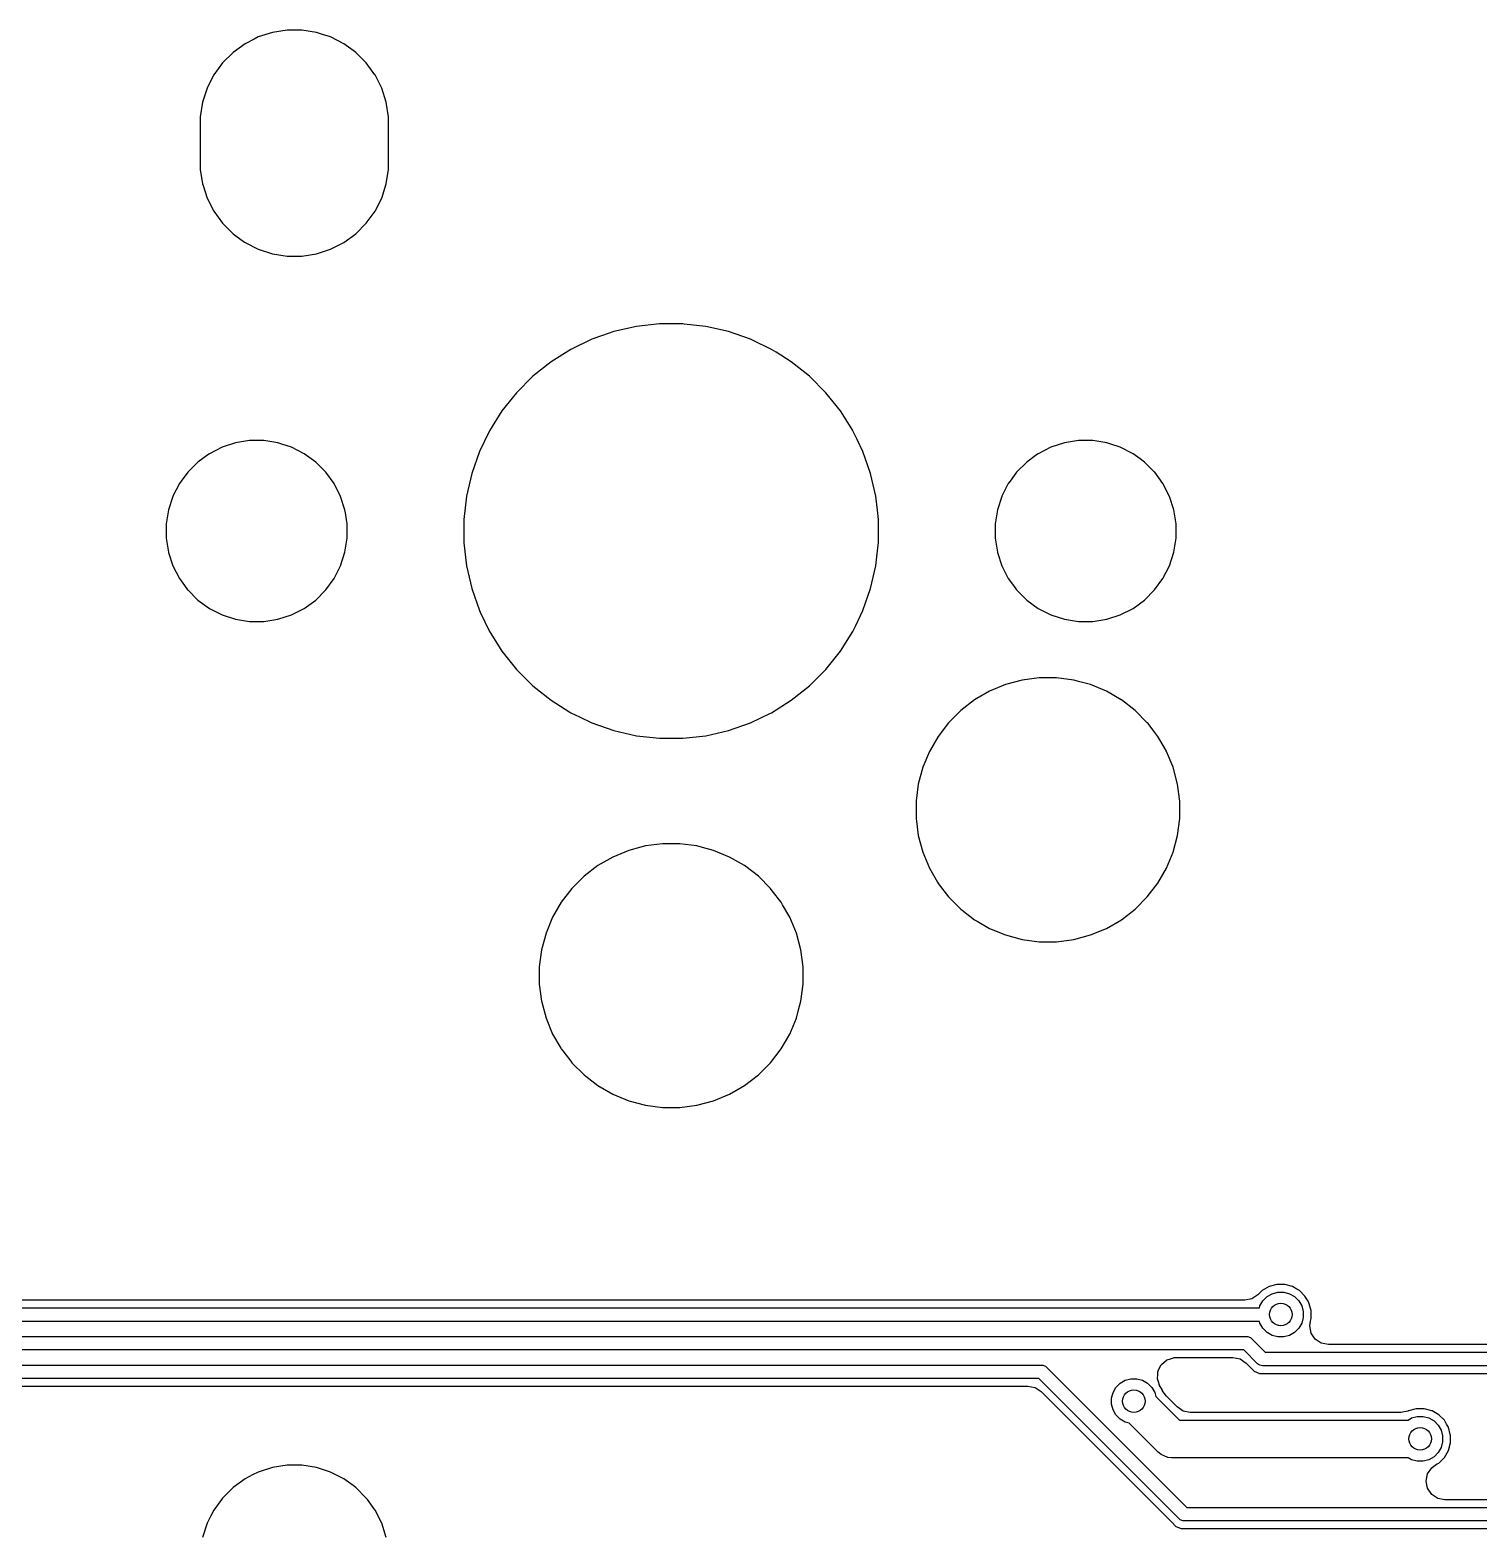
# Model space of a CAD drawing. Header units: inches. Extents: x 2.6 to 14.2, y -7.9 to -3.5.
# Drawn here: x 11.933 to 12.69, y -5.426 to -4.64 of the extents above; entities that cross this region are included whole.
import ezdxf

# ---------------------------------------------------------------- set-up
doc = ezdxf.new("R2010")
doc.units = ezdxf.units.IN
doc.header["$MEASUREMENT"] = 0
doc.layers.add('B.Cu', color=153, linetype='CONTINUOUS', true_color=0x4d7fc4)

msp = doc.modelspace()

# ---------------------------------------------------------------- linework, layer by layer
at = {"layer": 'B.Cu', "linetype": 'CONTINUOUS'}
for p, q in [((12.05989, -4.64155), (12.05252, -4.64394)), ((12.06755, -4.64033), (12.05989, -4.64155)), ((12.0753, -4.64033), (12.06755, -4.64033)), ((12.06755, -4.64033), (12.06755, -4.64033)), ((12.06755, -4.64033), (12.06755, -4.64033)), ((12.08295, -4.64155), (12.0753, -4.64033)), ((12.0753, -4.64033), (12.0753, -4.64033)), ((12.0753, -4.64033), (12.0753, -4.64033)), ((12.0861, -4.64257), (12.08295, -4.64155)), ((12.08295, -4.64155), (12.08295, -4.64155)), ((12.08295, -4.64155), (12.08295, -4.64155)), ((12.04562, -4.64746), (12.03935, -4.65201)), ((12.0504, -4.64502), (12.04562, -4.64746)), ((12.04562, -4.64746), (12.04562, -4.64746)), ((12.04562, -4.64746), (12.04562, -4.64746)), ((12.04562, -4.64746), (12.04562, -4.64746)), ((12.05252, -4.64394), (12.0504, -4.64502)), ((12.05252, -4.64394), (12.05252, -4.64394)), ((12.09032, -4.64394), (12.0861, -4.64257)), ((12.09723, -4.64746), (12.09032, -4.64394)), ((12.09032, -4.64394), (12.09032, -4.64394)), ((12.09032, -4.64394), (12.09032, -4.64394)), ((12.09032, -4.64394), (12.09032, -4.64394)), ((12.10208, -4.65098), (12.09723, -4.64746)), ((12.09723, -4.64746), (12.09723, -4.64746)), ((12.09723, -4.64746), (12.09723, -4.64746)), ((12.03935, -4.65201), (12.03387, -4.65749)), ((12.1035, -4.65201), (12.10208, -4.65098)), ((12.10897, -4.65749), (12.1035, -4.65201)), ((12.02932, -4.66376), (12.02763, -4.66708)), ((12.03387, -4.65749), (12.02932, -4.66376)), ((12.02932, -4.66376), (12.02932, -4.66376)), ((12.02932, -4.66376), (12.02932, -4.66376)), ((12.02932, -4.66376), (12.02932, -4.66376)), ((12.11351, -4.66373), (12.10897, -4.65749)), ((12.10897, -4.65749), (12.10897, -4.65749)), ((12.11353, -4.66376), (12.11351, -4.66373)), ((12.11705, -4.67067), (12.11353, -4.66376)), ((12.0258, -4.67067), (12.0234, -4.67804)), ((12.02763, -4.66708), (12.0258, -4.67067)), ((12.0258, -4.67067), (12.0258, -4.67067)), ((12.11944, -4.67804), (12.11705, -4.67067)), ((12.0234, -4.67804), (12.02219, -4.68569)), ((12.12065, -4.68569), (12.11944, -4.67804)), ((12.02219, -4.68569), (12.02219, -4.68569)), ((12.02219, -4.68569), (12.02219, -4.71313)), ((12.12065, -4.71313), (12.12065, -4.68569)), ((12.02219, -4.71313), (12.02219, -4.71313)), ((12.02219, -4.71313), (12.0234, -4.72078)), ((12.11944, -4.72078), (12.12065, -4.71313)), ((12.0234, -4.72078), (12.0234, -4.72078)), ((12.0234, -4.72078), (12.02368, -4.72164)), ((12.02368, -4.72164), (12.02579, -4.72812)), ((12.02579, -4.72812), (12.0258, -4.72815)), ((12.11705, -4.72815), (12.11944, -4.72078)), ((12.0258, -4.72815), (12.02932, -4.73506)), ((12.02932, -4.73506), (12.02932, -4.73506)), ((12.02932, -4.73506), (12.02932, -4.73506)), ((12.02932, -4.73506), (12.03385, -4.74129)), ((12.10897, -4.74132), (12.11353, -4.73506)), ((12.11353, -4.73506), (12.11705, -4.72815)), ((12.03385, -4.74129), (12.03387, -4.74132)), ((12.03387, -4.74132), (12.03935, -4.7468)), ((12.1035, -4.7468), (12.10897, -4.74132)), ((12.03935, -4.7468), (12.04075, -4.74782)), ((12.04075, -4.74782), (12.04537, -4.75118)), ((12.04537, -4.75118), (12.04562, -4.75136)), ((12.04562, -4.75136), (12.05252, -4.75488)), ((12.09032, -4.75488), (12.09723, -4.75136)), ((12.09723, -4.75136), (12.1035, -4.7468)), ((12.05252, -4.75488), (12.05989, -4.75727)), ((12.05989, -4.75727), (12.06755, -4.75848)), ((12.06755, -4.75848), (12.06755, -4.75848)), ((12.06755, -4.75848), (12.0753, -4.75848)), ((12.0753, -4.75848), (12.08295, -4.75727)), ((12.0753, -4.75848), (12.0753, -4.75848)), ((12.08295, -4.75727), (12.09032, -4.75488)), ((12.23825, -4.79795), (12.23242, -4.79998)), ((12.25011, -4.79524), (12.23825, -4.79795)), ((12.26219, -4.79388), (12.25011, -4.79524)), ((12.27435, -4.79388), (12.26219, -4.79388)), ((12.26219, -4.79388), (12.26219, -4.79388)), ((12.27508, -4.79396), (12.27435, -4.79388)), ((12.27435, -4.79388), (12.27435, -4.79388)), ((12.28644, -4.79524), (12.27508, -4.79396)), ((12.2983, -4.79795), (12.28644, -4.79524)), ((12.30978, -4.80196), (12.2983, -4.79795)), ((12.2983, -4.79795), (12.2983, -4.79795)), ((12.2983, -4.79795), (12.2983, -4.79795)), ((12.22677, -4.80196), (12.21581, -4.80724)), ((12.23242, -4.79998), (12.22677, -4.80196)), ((12.22677, -4.80196), (12.22677, -4.80196)), ((12.22677, -4.80196), (12.22677, -4.80196)), ((12.3107, -4.80241), (12.30978, -4.80196)), ((12.32074, -4.80724), (12.3107, -4.80241)), ((12.3107, -4.80241), (12.3107, -4.80241)), ((12.20551, -4.81371), (12.196, -4.82129)), ((12.21581, -4.80724), (12.20551, -4.81371)), ((12.20551, -4.81371), (12.20551, -4.81371)), ((12.32311, -4.80873), (12.32074, -4.80724)), ((12.33103, -4.81371), (12.32311, -4.80873)), ((12.34054, -4.82129), (12.33103, -4.81371)), ((12.196, -4.82129), (12.1874, -4.82989)), ((12.196, -4.82129), (12.196, -4.82129)), ((12.34914, -4.82989), (12.34054, -4.82129)), ((12.1874, -4.82989), (12.17982, -4.8394)), ((12.1874, -4.82989), (12.1874, -4.82989)), ((12.35673, -4.8394), (12.34914, -4.82989)), ((12.17982, -4.8394), (12.17335, -4.8497)), ((12.17982, -4.8394), (12.17982, -4.8394)), ((12.36318, -4.84967), (12.35673, -4.8394)), ((12.17335, -4.8497), (12.16807, -4.86066)), ((12.3632, -4.8497), (12.36318, -4.84967)), ((12.36542, -4.85431), (12.3632, -4.8497)), ((12.03359, -4.85836), (12.02697, -4.86174)), ((12.04067, -4.85607), (12.03359, -4.85836)), ((12.03359, -4.85836), (12.03359, -4.85836)), ((12.03359, -4.85836), (12.03359, -4.85836)), ((12.04802, -4.8549), (12.04067, -4.85607)), ((12.05546, -4.8549), (12.04802, -4.8549)), ((12.04802, -4.8549), (12.04802, -4.8549)), ((12.04802, -4.8549), (12.04802, -4.8549)), ((12.0628, -4.85607), (12.05546, -4.8549)), ((12.05546, -4.8549), (12.05546, -4.8549)), ((12.05546, -4.8549), (12.05546, -4.8549)), ((12.0628, -4.85607), (12.0628, -4.85607)), ((12.0628, -4.85607), (12.0628, -4.85607)), ((12.06485, -4.85673), (12.0628, -4.85607)), ((12.06988, -4.85836), (12.06485, -4.85673)), ((12.07651, -4.86174), (12.06988, -4.85836)), ((12.06988, -4.85836), (12.06988, -4.85836)), ((12.06988, -4.85836), (12.06988, -4.85836)), ((12.16807, -4.86066), (12.16405, -4.87214)), ((12.16807, -4.86066), (12.16807, -4.86066)), ((12.36848, -4.86066), (12.36542, -4.85431)), ((12.37249, -4.87214), (12.36848, -4.86066)), ((12.46667, -4.85836), (12.46004, -4.86174)), ((12.47374, -4.85607), (12.46667, -4.85836)), ((12.46667, -4.85836), (12.46667, -4.85836)), ((12.46667, -4.85836), (12.46667, -4.85836)), ((12.48109, -4.8549), (12.47374, -4.85607)), ((12.48853, -4.8549), (12.48109, -4.8549)), ((12.48109, -4.8549), (12.48109, -4.8549)), ((12.48109, -4.8549), (12.48109, -4.8549)), ((12.49588, -4.85607), (12.48853, -4.8549)), ((12.48853, -4.8549), (12.48853, -4.8549)), ((12.48853, -4.8549), (12.48853, -4.8549)), ((12.49792, -4.85673), (12.49588, -4.85607)), ((12.49588, -4.85607), (12.49588, -4.85607)), ((12.49588, -4.85607), (12.49588, -4.85607)), ((12.50295, -4.85836), (12.49792, -4.85673)), ((12.50958, -4.86174), (12.50295, -4.85836)), ((12.50295, -4.85836), (12.50295, -4.85836)), ((12.50295, -4.85836), (12.50295, -4.85836)), ((12.02095, -4.86611), (12.01569, -4.87138)), ((12.02614, -4.86234), (12.02095, -4.86611)), ((12.02697, -4.86174), (12.02614, -4.86234)), ((12.08024, -4.86445), (12.07651, -4.86174)), ((12.08253, -4.86611), (12.08024, -4.86445)), ((12.08779, -4.87138), (12.08253, -4.86611)), ((12.08253, -4.86611), (12.08253, -4.86611)), ((12.08253, -4.86611), (12.08253, -4.86611)), ((12.45402, -4.86611), (12.44876, -4.87138)), ((12.45921, -4.86234), (12.45402, -4.86611)), ((12.46004, -4.86174), (12.45921, -4.86234)), ((12.51331, -4.86445), (12.50958, -4.86174)), ((12.5156, -4.86611), (12.51331, -4.86445)), ((12.52086, -4.87138), (12.5156, -4.86611)), ((12.5156, -4.86611), (12.5156, -4.86611)), ((12.5156, -4.86611), (12.5156, -4.86611)), ((12.01229, -4.87605), (12.01131, -4.87739)), ((12.01569, -4.87138), (12.01229, -4.87605)), ((12.08783, -4.87143), (12.08779, -4.87138)), ((12.08779, -4.87138), (12.08779, -4.87138)), ((12.08779, -4.87138), (12.08779, -4.87138)), ((12.09216, -4.87739), (12.08783, -4.87143)), ((12.16405, -4.87214), (12.16135, -4.884)), ((12.3752, -4.884), (12.37249, -4.87214)), ((12.44536, -4.87605), (12.44438, -4.87739)), ((12.44876, -4.87138), (12.44536, -4.87605)), ((12.5209, -4.87143), (12.52086, -4.87138)), ((12.52086, -4.87138), (12.52086, -4.87138)), ((12.52086, -4.87138), (12.52086, -4.87138)), ((12.52523, -4.87739), (12.5209, -4.87143)), ((12.00794, -4.88402), (12.00564, -4.8911)), ((12.00795, -4.88399), (12.00794, -4.88402)), ((12.01131, -4.87739), (12.00795, -4.88399)), ((12.09554, -4.88402), (12.09216, -4.87739)), ((12.09784, -4.8911), (12.09554, -4.88402)), ((12.16135, -4.884), (12.15999, -4.89608)), ((12.37601, -4.89116), (12.3752, -4.884)), ((12.44101, -4.88402), (12.43871, -4.8911)), ((12.44102, -4.88399), (12.44101, -4.88402)), ((12.44438, -4.87739), (12.44102, -4.88399)), ((12.52861, -4.88402), (12.52523, -4.87739)), ((12.53091, -4.8911), (12.52861, -4.88402)), ((12.00564, -4.8911), (12.00447, -4.89845)), ((12.09807, -4.89255), (12.09784, -4.8911)), ((12.09863, -4.89608), (12.09807, -4.89255)), ((12.37656, -4.89608), (12.37601, -4.89116)), ((12.43871, -4.8911), (12.43754, -4.89845)), ((12.53207, -4.89845), (12.53091, -4.8911)), ((12.00447, -4.89845), (12.00447, -4.89845)), ((12.00447, -4.89845), (12.00447, -4.90588)), ((12.09883, -4.89734), (12.09863, -4.89608)), ((12.09893, -4.898), (12.09883, -4.89734)), ((12.099, -4.89845), (12.09893, -4.898)), ((12.099, -4.90589), (12.099, -4.89845)), ((12.15999, -4.89608), (12.15999, -4.90825)), ((12.37656, -4.89845), (12.37656, -4.89608)), ((12.37656, -4.89608), (12.37656, -4.89608)), ((12.37656, -4.90825), (12.37656, -4.89845)), ((12.43754, -4.89845), (12.43754, -4.89845)), ((12.43754, -4.89845), (12.43754, -4.90588)), ((12.53207, -4.90589), (12.53207, -4.89845)), ((12.00447, -4.90588), (12.00447, -4.90589)), ((12.00447, -4.90589), (12.00564, -4.91323)), ((12.09784, -4.91323), (12.099, -4.90589)), ((12.15999, -4.90825), (12.16135, -4.92033)), ((12.37627, -4.91087), (12.37656, -4.90825)), ((12.37656, -4.90825), (12.37656, -4.90825)), ((12.43754, -4.90588), (12.43754, -4.90589)), ((12.43754, -4.90589), (12.43871, -4.91323)), ((12.53091, -4.91323), (12.53207, -4.90589)), ((12.00564, -4.91323), (12.00564, -4.91323)), ((12.00564, -4.91323), (12.00567, -4.91332)), ((12.00567, -4.91332), (12.00793, -4.92028)), ((12.09554, -4.92031), (12.09784, -4.91323)), ((12.3752, -4.92033), (12.37627, -4.91087)), ((12.43871, -4.91323), (12.43871, -4.91323)), ((12.43871, -4.91323), (12.43874, -4.91332)), ((12.43874, -4.91332), (12.441, -4.92028)), ((12.52861, -4.92031), (12.53091, -4.91323)), ((12.00793, -4.92028), (12.00794, -4.92031)), ((12.00794, -4.92031), (12.01131, -4.92694)), ((12.09216, -4.92694), (12.09554, -4.92031)), ((12.16135, -4.92033), (12.16405, -4.93216)), ((12.37249, -4.93219), (12.3752, -4.92033)), ((12.441, -4.92028), (12.44101, -4.92031)), ((12.44101, -4.92031), (12.44438, -4.92694)), ((12.52523, -4.92694), (12.52861, -4.92031)), ((12.01131, -4.92694), (12.01403, -4.93067)), ((12.01403, -4.93067), (12.01558, -4.93281)), ((12.08779, -4.93296), (12.09216, -4.92694)), ((12.16405, -4.93216), (12.16405, -4.93219)), ((12.16405, -4.93219), (12.16807, -4.94367)), ((12.36848, -4.94367), (12.37249, -4.93219)), ((12.44438, -4.92694), (12.4471, -4.93067)), ((12.4471, -4.93067), (12.44865, -4.93281)), ((12.52086, -4.93296), (12.52523, -4.92694)), ((12.01558, -4.93281), (12.01569, -4.93296)), ((12.01569, -4.93296), (12.02095, -4.93822)), ((12.02095, -4.93822), (12.02697, -4.94259)), ((12.07651, -4.94259), (12.08253, -4.93822)), ((12.08253, -4.93822), (12.08779, -4.93296)), ((12.44865, -4.93281), (12.44876, -4.93296)), ((12.44876, -4.93296), (12.45402, -4.93822)), ((12.45402, -4.93822), (12.46004, -4.94259)), ((12.50958, -4.94259), (12.5156, -4.93822)), ((12.5156, -4.93822), (12.52086, -4.93296)), ((12.02697, -4.94259), (12.03359, -4.94597)), ((12.03359, -4.94597), (12.04067, -4.94827)), ((12.0628, -4.94827), (12.06988, -4.94597)), ((12.06988, -4.94597), (12.07651, -4.94259)), ((12.16807, -4.94367), (12.16852, -4.9446)), ((12.16852, -4.9446), (12.17335, -4.95463)), ((12.36467, -4.95158), (12.36848, -4.94367)), ((12.46004, -4.94259), (12.46667, -4.94597)), ((12.46667, -4.94597), (12.47374, -4.94827)), ((12.49588, -4.94827), (12.50295, -4.94597)), ((12.50295, -4.94597), (12.50958, -4.94259)), ((12.04067, -4.94827), (12.04802, -4.94943)), ((12.04802, -4.94943), (12.04802, -4.94943)), ((12.04802, -4.94943), (12.05546, -4.94943)), ((12.05546, -4.94943), (12.0628, -4.94827)), ((12.05546, -4.94943), (12.05546, -4.94943)), ((12.17335, -4.95463), (12.17398, -4.95564)), ((12.17398, -4.95564), (12.17982, -4.96493)), ((12.35673, -4.96493), (12.3632, -4.95463)), ((12.3632, -4.95463), (12.36321, -4.9546)), ((12.36321, -4.9546), (12.36467, -4.95158)), ((12.47374, -4.94827), (12.48109, -4.94943)), ((12.48109, -4.94943), (12.48109, -4.94943)), ((12.48109, -4.94943), (12.48853, -4.94943)), ((12.48853, -4.94943), (12.49588, -4.94827)), ((12.48853, -4.94943), (12.48853, -4.94943)), ((12.17982, -4.96493), (12.1874, -4.97444)), ((12.34914, -4.97444), (12.35673, -4.96493)), ((12.1874, -4.97444), (12.196, -4.98304)), ((12.34054, -4.98304), (12.34914, -4.97444)), ((12.46061, -4.97892), (12.45165, -4.9801)), ((12.46964, -4.97892), (12.46061, -4.97892)), ((12.4786, -4.9801), (12.46964, -4.97892)), ((12.196, -4.98304), (12.20551, -4.99062)), ((12.33103, -4.99062), (12.34054, -4.98304)), ((12.43458, -4.98589), (12.42675, -4.99041)), ((12.44292, -4.98243), (12.43458, -4.98589)), ((12.43458, -4.98589), (12.43458, -4.98589)), ((12.45165, -4.9801), (12.44292, -4.98243)), ((12.48183, -4.98096), (12.4786, -4.9801)), ((12.4786, -4.9801), (12.4786, -4.9801)), ((12.4786, -4.9801), (12.4786, -4.9801)), ((12.48732, -4.98243), (12.48183, -4.98096)), ((12.49567, -4.98589), (12.48732, -4.98243)), ((12.50344, -4.99038), (12.49567, -4.98589)), ((12.49567, -4.98589), (12.49567, -4.98589)), ((12.20551, -4.99062), (12.21532, -4.99678)), ((12.32074, -4.99709), (12.33103, -4.99062)), ((12.42675, -4.99041), (12.41959, -4.99591)), ((12.42675, -4.99041), (12.42675, -4.99041)), ((12.50349, -4.99041), (12.50344, -4.99038)), ((12.51066, -4.99591), (12.50349, -4.99041)), ((12.50349, -4.99041), (12.50349, -4.99041)), ((12.50349, -4.99041), (12.50349, -4.99041)), ((12.21532, -4.99678), (12.21581, -4.99709)), ((12.21581, -4.99709), (12.22036, -4.99928)), ((12.22036, -4.99928), (12.22677, -5.00237)), ((12.22677, -5.00237), (12.23825, -5.00638)), ((12.2983, -5.00638), (12.30978, -5.00237)), ((12.30978, -5.00237), (12.31983, -4.99753)), ((12.31983, -4.99753), (12.32074, -4.99709)), ((12.32074, -4.99709), (12.32074, -4.99709)), ((12.32074, -4.99709), (12.32074, -4.99709)), ((12.4132, -5.0023), (12.4077, -5.00946)), ((12.41959, -4.99591), (12.4132, -5.0023)), ((12.51705, -5.0023), (12.51066, -4.99591)), ((12.51066, -4.99591), (12.51066, -4.99591)), ((12.51066, -4.99591), (12.51066, -4.99591)), ((12.51743, -5.0028), (12.51705, -5.0023)), ((12.51705, -5.0023), (12.51705, -5.0023)), ((12.51705, -5.0023), (12.51705, -5.0023)), ((12.52044, -5.00671), (12.51743, -5.0028)), ((12.23825, -5.00638), (12.25011, -5.00909)), ((12.25011, -5.00909), (12.25718, -5.00989)), ((12.25718, -5.00989), (12.26219, -5.01045)), ((12.26219, -5.01045), (12.26219, -5.01045)), ((12.26219, -5.01045), (12.27435, -5.01045)), ((12.27435, -5.01045), (12.27779, -5.01007)), ((12.27435, -5.01045), (12.27435, -5.01045)), ((12.27779, -5.01007), (12.28644, -5.00909)), ((12.28644, -5.00909), (12.2983, -5.00638)), ((12.4077, -5.00946), (12.40318, -5.01729)), ((12.4077, -5.00946), (12.4077, -5.00946)), ((12.52255, -5.00946), (12.52044, -5.00671)), ((12.52357, -5.01123), (12.52255, -5.00946)), ((12.52255, -5.00946), (12.52255, -5.00946)), ((12.52255, -5.00946), (12.52255, -5.00946)), ((12.40318, -5.01729), (12.39972, -5.02563)), ((12.40318, -5.01729), (12.40318, -5.01729)), ((12.52705, -5.01726), (12.52357, -5.01123)), ((12.52357, -5.01123), (12.52357, -5.01123)), ((12.52707, -5.01729), (12.52705, -5.01726)), ((12.53052, -5.02563), (12.52707, -5.01729)), ((12.39972, -5.02563), (12.39739, -5.03436)), ((12.53286, -5.03436), (12.53052, -5.02563)), ((12.39739, -5.03436), (12.39624, -5.04307)), ((12.53404, -5.04332), (12.53286, -5.03436)), ((12.39624, -5.04307), (12.39621, -5.04332)), ((12.39621, -5.04332), (12.39621, -5.05235)), ((12.53404, -5.05235), (12.53404, -5.04332)), ((12.39621, -5.05235), (12.39639, -5.05376)), ((12.39639, -5.05376), (12.39739, -5.06131)), ((12.53286, -5.06131), (12.53404, -5.05235)), ((12.26376, -5.06553), (12.2548, -5.06671)), ((12.27279, -5.06553), (12.26376, -5.06553)), ((12.28175, -5.06671), (12.27279, -5.06553)), ((12.39739, -5.06131), (12.39972, -5.07003)), ((12.53052, -5.07003), (12.53286, -5.06131)), ((12.23773, -5.07251), (12.2299, -5.07702)), ((12.24607, -5.06905), (12.23773, -5.07251)), ((12.23773, -5.07251), (12.23773, -5.07251)), ((12.2548, -5.06671), (12.24607, -5.06905)), ((12.28458, -5.06747), (12.28175, -5.06671)), ((12.28175, -5.06671), (12.28175, -5.06671)), ((12.28175, -5.06671), (12.28175, -5.06671)), ((12.29047, -5.06905), (12.28458, -5.06747)), ((12.29882, -5.07251), (12.29047, -5.06905)), ((12.30659, -5.07699), (12.29882, -5.07251)), ((12.29882, -5.07251), (12.29882, -5.07251)), ((12.39972, -5.07003), (12.40318, -5.07838)), ((12.52707, -5.07838), (12.53052, -5.07003)), ((12.2299, -5.07702), (12.22274, -5.08252)), ((12.2299, -5.07702), (12.2299, -5.07702)), ((12.30664, -5.07702), (12.30659, -5.07699)), ((12.30728, -5.07751), (12.30664, -5.07702)), ((12.31381, -5.08252), (12.30728, -5.07751)), ((12.40318, -5.07838), (12.40318, -5.07838)), ((12.40318, -5.07838), (12.40742, -5.08572)), ((12.52255, -5.08621), (12.52707, -5.07838)), ((12.21635, -5.08891), (12.21085, -5.09608)), ((12.22274, -5.08252), (12.21635, -5.08891)), ((12.3202, -5.08891), (12.31381, -5.08252)), ((12.31381, -5.08252), (12.31381, -5.08252)), ((12.31381, -5.08252), (12.31381, -5.08252)), ((12.32111, -5.09009), (12.3202, -5.08891)), ((12.3202, -5.08891), (12.3202, -5.08891)), ((12.3202, -5.08891), (12.3202, -5.08891)), ((12.40742, -5.08572), (12.4077, -5.08621)), ((12.4077, -5.08621), (12.40776, -5.08629)), ((12.40776, -5.08629), (12.41317, -5.09334)), ((12.51705, -5.09337), (12.52255, -5.08621)), ((12.21085, -5.09608), (12.20633, -5.1039)), ((12.21085, -5.09608), (12.21085, -5.09608)), ((12.3257, -5.09608), (12.32111, -5.09009)), ((12.32648, -5.09743), (12.3257, -5.09608)), ((12.41317, -5.09334), (12.4132, -5.09337)), ((12.4132, -5.09337), (12.41959, -5.09976)), ((12.51066, -5.09976), (12.51705, -5.09337)), ((12.20633, -5.1039), (12.20287, -5.11225)), ((12.20633, -5.1039), (12.20633, -5.1039)), ((12.3302, -5.10387), (12.32648, -5.09743)), ((12.33022, -5.1039), (12.3302, -5.10387)), ((12.33367, -5.11225), (12.33022, -5.1039)), ((12.41959, -5.09976), (12.41959, -5.09976)), ((12.41959, -5.09976), (12.41959, -5.09976)), ((12.41959, -5.09976), (12.42029, -5.1003)), ((12.42029, -5.1003), (12.42675, -5.10526)), ((12.50349, -5.10526), (12.51066, -5.09976)), ((12.20287, -5.11225), (12.20053, -5.12097)), ((12.33601, -5.12097), (12.33367, -5.11225)), ((12.42675, -5.10526), (12.42812, -5.10605)), ((12.42812, -5.10605), (12.43458, -5.10978)), ((12.43458, -5.10978), (12.43458, -5.10978)), ((12.43458, -5.10978), (12.43458, -5.10978)), ((12.43458, -5.10978), (12.44292, -5.11323)), ((12.48732, -5.11323), (12.49567, -5.10978)), ((12.49567, -5.10978), (12.50349, -5.10526)), ((12.44292, -5.11323), (12.45165, -5.11557)), ((12.45165, -5.11557), (12.46061, -5.11675)), ((12.46061, -5.11675), (12.46964, -5.11675)), ((12.46964, -5.11675), (12.4786, -5.11557)), ((12.4786, -5.11557), (12.48732, -5.11323)), ((12.20053, -5.12097), (12.19936, -5.12993)), ((12.33719, -5.12993), (12.33601, -5.12097)), ((12.19936, -5.12993), (12.19936, -5.13897)), ((12.33719, -5.13897), (12.33719, -5.12993)), ((12.19936, -5.13897), (12.20053, -5.14789)), ((12.33601, -5.14792), (12.33719, -5.13897)), ((12.20053, -5.14789), (12.20053, -5.14792)), ((12.20053, -5.14792), (12.20067, -5.14843)), ((12.20067, -5.14843), (12.20287, -5.15665)), ((12.33367, -5.15665), (12.33503, -5.15159)), ((12.33503, -5.15159), (12.33601, -5.14792)), ((12.20287, -5.15665), (12.20633, -5.165)), ((12.33022, -5.165), (12.33367, -5.15665)), ((12.20633, -5.165), (12.20633, -5.165)), ((12.20633, -5.165), (12.21056, -5.17233)), ((12.3257, -5.17282), (12.33022, -5.165)), ((12.21056, -5.17233), (12.21085, -5.17282)), ((12.21085, -5.17282), (12.21158, -5.17377)), ((12.21158, -5.17377), (12.21632, -5.17996)), ((12.3202, -5.17999), (12.3257, -5.17282)), ((12.21632, -5.17996), (12.21635, -5.17999)), ((12.21635, -5.17999), (12.22274, -5.18637)), ((12.31381, -5.18637), (12.3202, -5.17999)), ((12.22274, -5.18637), (12.22274, -5.18637)), ((12.22274, -5.18637), (12.22274, -5.18637)), ((12.22274, -5.18637), (12.22363, -5.18706)), ((12.22363, -5.18706), (12.2299, -5.19187)), ((12.30664, -5.19187), (12.31381, -5.18637)), ((12.2299, -5.19187), (12.2299, -5.19187)), ((12.2299, -5.19187), (12.23773, -5.19639)), ((12.23773, -5.19639), (12.23773, -5.19639)), ((12.23773, -5.19639), (12.23773, -5.19639)), ((12.23773, -5.19639), (12.24607, -5.19985)), ((12.29047, -5.19985), (12.29882, -5.19639)), ((12.29882, -5.19639), (12.30664, -5.19187)), ((12.24607, -5.19985), (12.2548, -5.20219)), ((12.2548, -5.20219), (12.26376, -5.20337)), ((12.26376, -5.20337), (12.27279, -5.20337)), ((12.27279, -5.20337), (12.28175, -5.20219)), ((12.28175, -5.20219), (12.29047, -5.19985)), ((12.57488, -5.30124), (12.5717, -5.30337)), ((12.57713, -5.299), (12.57488, -5.30124)), ((12.58072, -5.29692), (12.57713, -5.299)), ((12.57962, -5.30224), (12.58229, -5.3007)), ((12.58474, -5.29585), (12.58072, -5.29692)), ((12.58229, -5.3007), (12.58527, -5.2999)), ((12.58889, -5.29585), (12.58474, -5.29585)), ((12.58527, -5.2999), (12.58835, -5.2999)), ((12.58835, -5.2999), (12.59133, -5.3007)), ((12.5929, -5.29692), (12.58889, -5.29585)), ((12.59133, -5.3007), (12.594, -5.30224)), ((12.59525, -5.29828), (12.5929, -5.29692)), ((12.59649, -5.299), (12.59525, -5.29828)), ((12.59943, -5.30193), (12.59649, -5.299)), ((10.96229, -5.30807), (12.57564, -5.30807)), ((12.56795, -5.30411), (11.91387, -5.30411)), ((12.5717, -5.30337), (12.56795, -5.30411)), ((12.57564, -5.30807), (12.5759, -5.30709)), ((12.5759, -5.30709), (12.57744, -5.30442)), ((12.57744, -5.30442), (12.57962, -5.30224)), ((12.594, -5.30224), (12.59618, -5.30442)), ((12.59618, -5.30442), (12.59772, -5.30709)), ((12.59772, -5.30709), (12.59852, -5.31007)), ((12.60101, -5.30467), (12.59943, -5.30193)), ((12.6015, -5.30553), (12.60101, -5.30467)), ((12.60258, -5.30954), (12.6015, -5.30553)), ((12.57564, -5.31516), (10.96083, -5.31516)), ((12.5759, -5.31613), (12.57564, -5.31516)), ((12.57744, -5.3188), (12.5759, -5.31613)), ((12.59772, -5.31613), (12.59618, -5.3188)), ((12.59852, -5.31316), (12.59772, -5.31613)), ((12.59852, -5.31007), (12.59852, -5.31316)), ((12.60189, -5.31754), (12.60223, -5.315)), ((12.60223, -5.315), (12.60258, -5.31369)), ((12.60258, -5.31369), (12.60258, -5.30954)), ((9.80009, -5.32303), (12.56892, -5.32303)), ((12.56892, -5.32303), (12.56961, -5.3231)), ((12.56961, -5.3231), (12.5704, -5.32343)), ((12.5704, -5.32343), (12.57089, -5.32363)), ((12.57089, -5.32363), (12.57143, -5.32407)), ((12.57143, -5.32407), (12.57866, -5.3313)), ((12.57962, -5.32098), (12.57744, -5.3188)), ((12.58229, -5.32253), (12.57962, -5.32098)), ((12.58527, -5.32332), (12.58229, -5.32253)), ((12.58835, -5.32332), (12.58527, -5.32332)), ((12.59133, -5.32253), (12.58835, -5.32332)), ((12.594, -5.32098), (12.59133, -5.32253)), ((12.59618, -5.3188), (12.594, -5.32098)), ((12.60264, -5.32129), (12.60189, -5.31754)), ((12.60476, -5.32447), (12.60264, -5.32129)), ((12.60794, -5.3266), (12.60476, -5.32447)), ((12.56745, -5.33012), (9.79862, -5.33012)), ((12.57468, -5.33735), (12.56745, -5.33012)), ((12.57866, -5.3313), (13.31408, -5.3313)), ((12.6117, -5.32734), (12.60794, -5.3266)), ((12.99336, -5.32734), (12.6117, -5.32734)), ((11.22224, -5.33799), (12.46184, -5.33799)), ((12.46184, -5.33799), (12.46253, -5.33806)), ((12.46253, -5.33806), (12.46331, -5.33839)), ((12.46331, -5.33839), (12.4638, -5.33859)), ((12.4638, -5.33859), (12.46434, -5.33903)), ((12.46434, -5.33903), (12.53771, -5.4124)), ((12.52268, -5.34102), (12.5235, -5.33948)), ((12.5235, -5.33948), (12.52428, -5.33791)), ((12.52428, -5.33791), (12.5244, -5.3378)), ((12.5244, -5.3378), (12.52448, -5.33765)), ((12.52448, -5.33765), (12.52584, -5.33654)), ((12.52584, -5.33654), (12.52715, -5.33539)), ((12.52715, -5.33539), (12.52731, -5.33533)), ((12.52731, -5.33533), (12.52744, -5.33523)), ((12.52744, -5.33523), (12.52912, -5.33472)), ((12.52912, -5.33472), (12.53077, -5.33416)), ((12.53077, -5.33416), (12.53103, -5.33414)), ((12.53103, -5.33414), (12.5311, -5.33412)), ((12.5311, -5.33412), (12.5312, -5.33413)), ((12.5312, -5.33413), (12.53205, -5.33407)), ((12.53205, -5.33407), (12.56175, -5.33407)), ((12.56175, -5.33407), (12.56551, -5.33482)), ((12.56551, -5.33482), (12.56869, -5.33695)), ((12.56869, -5.33695), (12.57083, -5.33909)), ((12.57083, -5.33909), (12.57083, -5.33909)), ((12.57083, -5.33909), (12.57294, -5.3412)), ((12.57522, -5.33779), (12.57468, -5.33735)), ((12.57592, -5.33808), (12.57522, -5.33779)), ((12.5765, -5.33832), (12.57592, -5.33808)), ((12.57719, -5.33839), (12.5765, -5.33832)), ((13.31555, -5.33839), (12.57719, -5.33839)), ((12.46037, -5.34508), (11.22371, -5.34508)), ((12.53374, -5.41845), (12.46037, -5.34508)), ((12.50067, -5.3497), (12.50285, -5.34752)), ((12.50285, -5.34752), (12.50552, -5.34598)), ((12.50552, -5.34598), (12.5085, -5.34518)), ((12.5085, -5.34518), (12.51158, -5.34518)), ((12.51158, -5.34518), (12.51456, -5.34598)), ((12.51456, -5.34598), (12.51723, -5.34752)), ((12.51723, -5.34752), (12.51941, -5.3497)), ((12.5223, -5.34483), (12.52247, -5.34309)), ((12.52235, -5.34499), (12.5223, -5.34483)), ((12.52233, -5.34516), (12.52235, -5.34499)), ((12.5229, -5.34682), (12.52233, -5.34516)), ((12.52247, -5.34309), (12.52258, -5.34134)), ((12.52258, -5.34134), (12.52266, -5.34119)), ((12.52266, -5.34119), (12.52268, -5.34102)), ((12.5234, -5.34849), (12.5229, -5.34682)), ((12.52348, -5.34864), (12.5234, -5.34849)), ((12.57294, -5.3412), (12.57294, -5.3412)), ((12.57294, -5.3412), (12.57294, -5.3412)), ((12.57294, -5.3412), (12.5757, -5.34234)), ((12.5757, -5.34234), (12.5757, -5.34234)), ((12.5757, -5.34234), (12.5757, -5.34234)), ((12.5757, -5.34234), (12.5757, -5.34234)), ((12.5757, -5.34234), (12.5757, -5.34234)), ((12.5757, -5.34234), (13.26405, -5.34234)), ((11.22941, -5.34904), (12.45467, -5.34904)), ((12.45467, -5.34904), (12.45842, -5.34978)), ((12.45842, -5.34978), (12.4616, -5.35191)), ((12.4616, -5.35191), (12.52989, -5.42019)), ((12.49833, -5.35535), (12.49913, -5.35237)), ((12.49833, -5.35843), (12.49833, -5.35535)), ((12.49913, -5.35237), (12.50067, -5.3497)), ((12.51941, -5.3497), (12.52095, -5.35237)), ((12.52095, -5.35237), (12.5215, -5.35444)), ((12.5215, -5.35444), (12.5338, -5.36673)), ((12.52473, -5.3508), (12.52348, -5.34864)), ((12.52483, -5.35116), (12.52473, -5.3508)), ((12.52529, -5.35202), (12.52483, -5.35116)), ((12.52701, -5.35434), (12.52529, -5.35202)), ((12.53257, -5.3599), (12.52701, -5.35434)), ((12.49913, -5.36141), (12.49833, -5.35843)), ((12.50067, -5.36408), (12.49913, -5.36141)), ((12.50285, -5.36626), (12.50067, -5.36408)), ((12.53575, -5.36203), (12.53257, -5.3599)), ((12.5395, -5.36278), (12.53575, -5.36203)), ((12.64945, -5.36278), (12.5395, -5.36278)), ((12.6532, -5.36203), (12.64945, -5.36278)), ((12.6534, -5.36195), (12.6532, -5.36203)), ((12.65344, -5.36195), (12.6534, -5.36195)), ((12.65356, -5.36188), (12.65344, -5.36195)), ((12.65757, -5.36081), (12.65356, -5.36188)), ((12.66172, -5.36081), (12.65757, -5.36081)), ((12.66573, -5.36188), (12.66172, -5.36081)), ((12.66585, -5.36195), (12.66573, -5.36188)), ((12.66763, -5.36298), (12.66585, -5.36195)), ((12.66933, -5.36396), (12.66763, -5.36298)), ((12.67226, -5.36689), (12.66933, -5.36396)), ((12.50552, -5.3678), (12.50285, -5.36626)), ((12.50759, -5.36836), (12.50552, -5.3678)), ((12.52276, -5.38353), (12.50759, -5.36836)), ((12.5338, -5.36673), (12.65327, -5.36673)), ((12.65327, -5.36673), (12.65513, -5.36566)), ((12.65513, -5.36566), (12.6581, -5.36486)), ((12.6581, -5.36486), (12.66119, -5.36486)), ((12.66119, -5.36486), (12.66417, -5.36566)), ((12.66417, -5.36566), (12.66684, -5.3672)), ((12.66684, -5.3672), (12.66902, -5.36938)), ((12.66902, -5.36938), (12.67056, -5.37205)), ((12.67056, -5.37205), (12.67136, -5.37503)), ((12.67339, -5.36885), (12.67226, -5.36689)), ((12.67434, -5.37049), (12.67339, -5.36885)), ((12.67535, -5.37426), (12.67434, -5.37049)), ((12.67136, -5.37812), (12.67056, -5.38109)), ((12.67136, -5.37503), (12.67136, -5.37812)), ((12.67434, -5.38266), (12.67541, -5.37865)), ((12.67541, -5.3745), (12.67535, -5.37426)), ((12.67541, -5.37865), (12.67541, -5.3745)), ((12.52426, -5.38476), (12.52276, -5.38353)), ((12.5278, -5.38623), (12.52426, -5.38476)), ((12.52972, -5.38642), (12.5278, -5.38623)), ((12.5278, -5.38623), (12.5278, -5.38623)), ((12.65327, -5.38642), (12.52972, -5.38642)), ((12.65513, -5.38749), (12.65327, -5.38642)), ((12.6581, -5.38828), (12.65513, -5.38749)), ((12.66417, -5.38749), (12.66119, -5.38828)), ((12.66684, -5.38595), (12.66417, -5.38749)), ((12.66902, -5.38376), (12.66684, -5.38595)), ((12.67056, -5.38109), (12.66902, -5.38376)), ((12.66933, -5.38919), (12.67226, -5.38626)), ((12.67226, -5.38626), (12.67434, -5.38266)), ((12.04956, -5.39545), (12.04562, -5.39746)), ((12.05252, -5.39394), (12.04956, -5.39545)), ((12.05989, -5.39155), (12.05252, -5.39394)), ((12.05252, -5.39394), (12.05252, -5.39394)), ((12.06755, -5.39033), (12.05989, -5.39155)), ((12.0753, -5.39033), (12.06755, -5.39033)), ((12.06755, -5.39033), (12.06755, -5.39033)), ((12.06755, -5.39033), (12.06755, -5.39033)), ((12.08295, -5.39155), (12.0753, -5.39033)), ((12.0753, -5.39033), (12.0753, -5.39033)), ((12.0753, -5.39033), (12.0753, -5.39033)), ((12.0861, -5.39257), (12.08295, -5.39155)), ((12.08295, -5.39155), (12.08295, -5.39155)), ((12.08295, -5.39155), (12.08295, -5.39155)), ((12.09032, -5.39394), (12.0861, -5.39257)), ((12.09723, -5.39746), (12.09032, -5.39394)), ((12.09032, -5.39394), (12.09032, -5.39394)), ((12.09032, -5.39394), (12.09032, -5.39394)), ((12.09032, -5.39394), (12.09032, -5.39394)), ((12.66119, -5.38828), (12.6581, -5.38828)), ((12.66276, -5.39864), (12.66351, -5.39489)), ((12.66351, -5.39489), (12.66563, -5.39171)), ((12.66563, -5.39171), (12.66766, -5.39015)), ((12.66766, -5.39015), (12.66844, -5.3897)), ((12.66844, -5.3897), (12.66933, -5.38919)), ((12.03935, -5.40201), (12.03387, -5.40749)), ((12.04562, -5.39746), (12.03935, -5.40201)), ((12.04562, -5.39746), (12.04562, -5.39746)), ((12.04562, -5.39746), (12.04562, -5.39746)), ((12.04562, -5.39746), (12.04562, -5.39746)), ((12.10208, -5.40098), (12.09723, -5.39746)), ((12.09723, -5.39746), (12.09723, -5.39746)), ((12.09723, -5.39746), (12.09723, -5.39746)), ((12.1035, -5.40201), (12.10208, -5.40098)), ((12.10897, -5.40749), (12.1035, -5.40201)), ((12.66351, -5.40239), (12.66276, -5.39864)), ((12.66563, -5.40557), (12.66351, -5.40239)), ((12.03387, -5.40749), (12.02932, -5.41376)), ((12.10958, -5.40832), (12.10897, -5.40749)), ((12.11351, -5.41373), (12.10958, -5.40832)), ((12.66881, -5.4077), (12.66563, -5.40557)), ((12.67257, -5.40844), (12.66881, -5.4077)), ((14.06598, -5.40844), (12.67257, -5.40844)), ((12.02773, -5.41688), (12.0258, -5.42067)), ((12.02932, -5.41376), (12.02773, -5.41688)), ((12.02932, -5.41376), (12.02932, -5.41376)), ((12.02932, -5.41376), (12.02932, -5.41376)), ((12.02932, -5.41376), (12.02932, -5.41376)), ((12.11353, -5.41376), (12.11351, -5.41373)), ((12.11705, -5.42067), (12.11353, -5.41376)), ((12.53428, -5.41889), (12.53374, -5.41845)), ((12.53555, -5.41942), (12.53428, -5.41889)), ((12.53771, -5.4124), (14.07367, -5.4124)), ((12.0258, -5.42067), (12.0234, -5.42804)), ((12.0258, -5.42067), (12.0258, -5.42067)), ((12.11944, -5.42804), (12.11705, -5.42067)), ((12.52989, -5.42019), (12.52989, -5.42019)), ((12.52989, -5.42019), (12.532, -5.4223)), ((12.532, -5.4223), (12.532, -5.4223)), ((12.532, -5.4223), (12.532, -5.4223)), ((12.532, -5.4223), (12.53475, -5.42344)), ((12.53475, -5.42344), (12.53475, -5.42344)), ((12.53475, -5.42344), (12.53475, -5.42344)), ((12.53475, -5.42344), (12.53475, -5.42344)), ((12.53475, -5.42344), (12.53774, -5.42344)), ((12.53624, -5.41949), (12.53555, -5.41942)), ((14.07367, -5.41949), (12.53624, -5.41949)), ((12.53774, -5.42344), (14.06598, -5.42344))]:
    msp.add_line(p, q, dxfattribs=at)
at = {"layer": 'B.Cu'}
for centre in [(12.58681, -5.31161), (12.51004, -5.35689), (12.65965, -5.37657)]:
    msp.add_circle(centre, 0.00591, dxfattribs=at)

doc.saveas('drawing.dxf')
